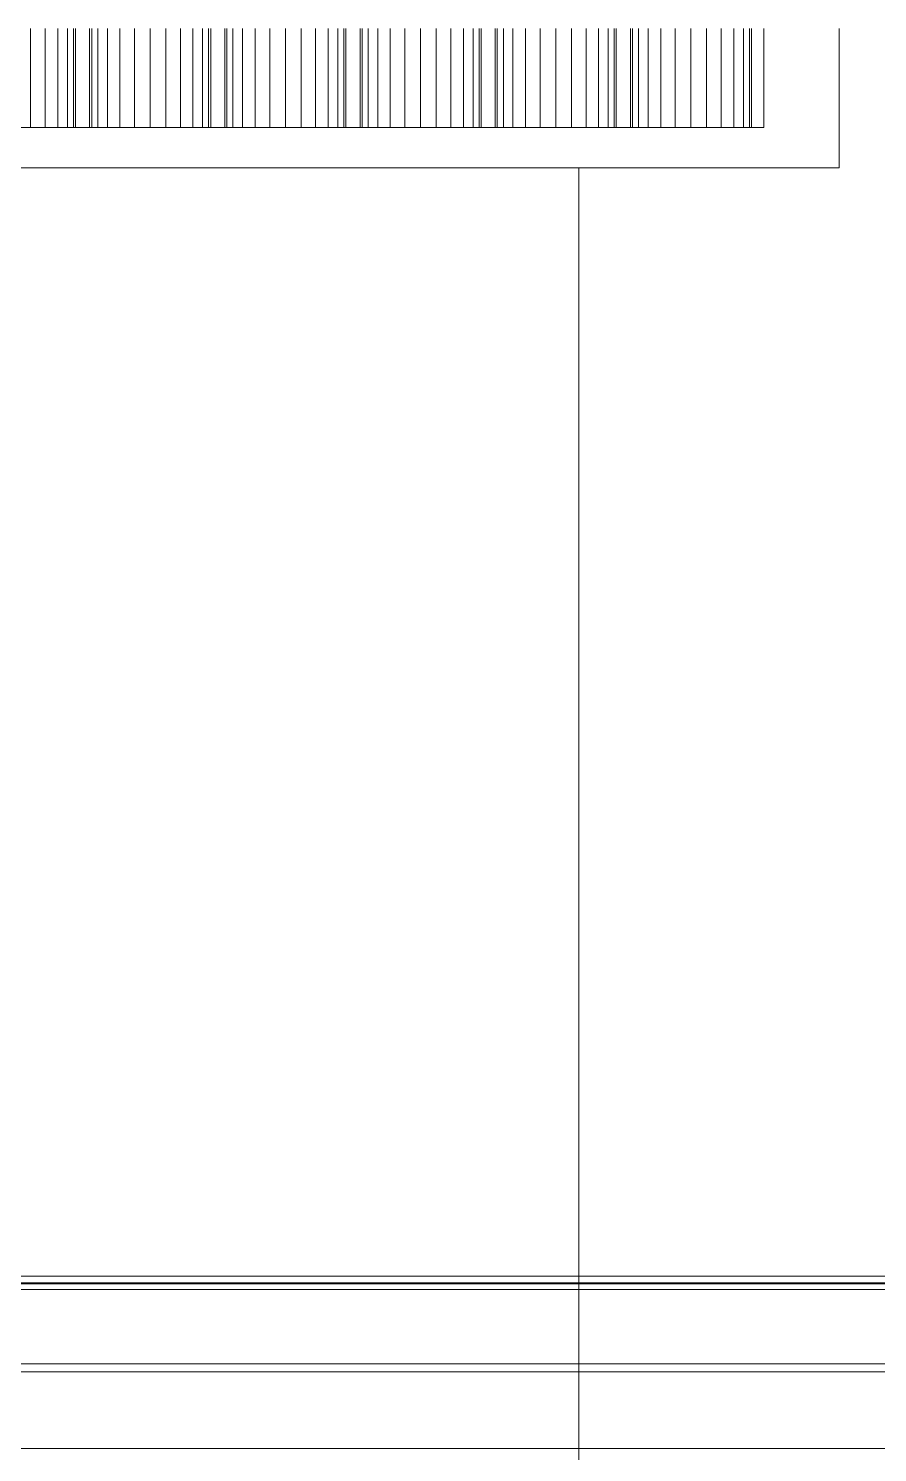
# Model space of a CAD drawing. Header units: centimetres. Extents: x -1906 to 5208, y -261 to 2955.
# Drawn here: x 2941.2 to 2978.1, y 2577 to 2639 of the extents above; entities that cross this region are included whole.
import ezdxf

# ---------------------------------------------------------------- set-up
doc = ezdxf.new("R2010")
doc.units = ezdxf.units.CM
doc.linetypes.add('Hidden', pattern=[0.714375, 0.47625, -0.238125])
for name, color, linetype, lineweight in [('A-CLNG-PATT', 7, 'Continuous', 18), ('A-DETL-HDLN', 7, 'Hidden', 18), ('G-IMPT', 7, 'Continuous', 18), ('S-BEAM', 7, 'Continuous', 18)]:
    doc.layers.add(name, color=color, linetype=linetype, lineweight=lineweight)

# ---------------------------------------------------------------- blocks, each defined once
blk = doc.blocks.new('Costanera Perfil Z - Parametrizado - h_22cm-1718476-Planta Bodega almacenamiento insumos')
at = {"layer": 'S-BEAM', "color": 254, "lineweight": 9, "true_color": 0xcccccc}
for p, q in [((-5.84, 4686.472), (-5.84, 1495.353)), ((-5.545, 4686.472), (-5.545, 1495.353)), ((-5.502, 1495.353), (-5.502, 4686.472)), ((-5.258, 4686.472), (-5.258, 1495.353)), ((-2.014, 4686.472), (-2.014, 1495.353)), ((-1.666, 4686.472), (-1.666, 1495.353)), ((1.666, 4686.472), (1.666, 1495.353))]:
    blk.add_line(p, q, dxfattribs=at)
blk = doc.blocks.new('PQ_RVR_EST-01_ZZ_ZZ_MO_T_A_rvt-2-Planta Bodega almacenamiento insumos')
at = {"layer": 'S-BEAM', "color": 254, "lineweight": 9, "true_color": 0xcccccc, "rotation": 269.9999999999998}
blk.add_blockref('Costanera Perfil Z - Parametrizado - h_22cm-1718476-Planta Bodega almacenamiento insumos', (-6547.931, 2578.823), dxfattribs=at)
blk = doc.blocks.new('PQ_RVR_ARQ-01_ZZ_ZZ_MO_T_A_rvt-2-Planta Bodega almacenamiento insumos')
at = {"layer": 'A-CLNG-PATT', "true_color": 0xd4d4d4}
h = blk.add_hatch(dxfattribs=at)
h.set_pattern_fill('FP_2', color=254, style=0, pattern_type=2)
h.set_pattern_definition([(90, (-3304.875, 82.28), (-30, 2e-15), [])])
h.paths.add_polyline_path([(-5052.578, 2390.869), (-5002.367, 2391.052), (-5002.385, 2395.947), (-4992.385, 2395.984), (-4992.366, 2391.089), (-4992.099, 2391.09), (-4992.117, 2395.985), (-4982.117, 2396.022), (-4982.098, 2391.126), (-4883.263, 2391.487), (-4883.177, 2393.887), (-4878.271, 2393.901), (-4878.262, 2391.505), (-3415.875, 2396.847), (-3415.79, 2399.311), (-3410.885, 2399.325), (-3410.875, 2396.865), (-3394.918, 2396.924), (-3394.832, 2399.389), (-3389.927, 2399.404), (-3389.918, 2396.942), (-3357.36, 2397.061), (-3357.296, 2402.027), (-3347.379, 2402.064), (-3347.36, 2397.098), (-2576.231, 2399.914), (-2577.592, 2638.972), (-2698.207, 2638.909), (-2698.207, 2636.409), (-2706.207, 2636.409), (-2706.207, 2638.909), (-2735.707, 2638.909), (-2735.707, 2632.909), (-2765.707, 2632.909), (-2765.707, 2638.909), (-2775.274, 2638.909), (-2774.578, 2637.768), (-2772.903, 2632.982), (-2772.326, 2627.864), (-2772.903, 2622.746), (-2774.847, 2617.497), (-2777.344, 2613.524), (-2780.986, 2609.882), (-2785.347, 2607.142), (-2790.541, 2605.403), (-2795.326, 2604.864), (-2800.636, 2605.508), (-2805.312, 2607.146), (-2809.837, 2610.053), (-2813.308, 2613.524), (-2816.075, 2617.959), (-2817.75, 2622.746), (-2818.326, 2627.864), (-2817.758, 2632.909), (-3110.949, 2632.909), (-3110.949, 2638.972), (-3114.28, 2638.972), (-3114.28, 2632.909), (-3274.277, 2632.909), (-3272.903, 2628.982), (-3272.326, 2623.864), (-3272.903, 2618.746), (-3274.847, 2613.497), (-3277.344, 2609.524), (-3280.986, 2605.882), (-3285.727, 2603.009), (-3290.541, 2601.403), (-3295.326, 2600.864), (-3300.636, 2601.508), (-3305.312, 2603.146), (-3309.837, 2606.053), (-3313.308, 2609.524), (-3316.075, 2613.959), (-3317.802, 2619.211), (-3318.326, 2623.864), (-3317.711, 2629.092), (-3316.375, 2632.909), (-3332.301, 2632.909), (-3332.366, 2628.827), (-3645.028, 2628.827), (-4101.802, 2402.327), (-5052.578, 2402.327), (-5052.578, 2401.843)])
h.paths.add_polyline_path([(-4115.832, 2455.927), (-4101.802, 2455.927), (-3805.08, 2603.063), (-3805.312, 2603.146), (-3809.837, 2606.053), (-3813.308, 2609.524), (-3816.075, 2613.959), (-3817.802, 2619.211), (-3818.326, 2623.864), (-3817.711, 2629.092), (-3815.805, 2634.231), (-3813.308, 2638.204), (-3812.54, 2638.972), (-4282.778, 2638.972), (-4280.815, 2637.675), (-4277.344, 2634.204), (-4274.578, 2629.768), (-4272.903, 2624.982), (-4272.326, 2619.864), (-4272.903, 2614.746), (-4274.847, 2609.497), (-4277.344, 2605.524), (-4280.986, 2601.882), (-4285.347, 2599.142), (-4290.541, 2597.403), (-4295.326, 2596.864), (-4300.636, 2597.508), (-4305.312, 2599.146), (-4309.837, 2602.053), (-4313.308, 2605.524), (-4316.075, 2609.959), (-4317.75, 2614.746), (-4318.326, 2619.864), (-4317.75, 2624.982), (-4315.805, 2630.231), (-4313.308, 2634.204), (-4309.666, 2637.846), (-4307.874, 2638.972), (-4782.778, 2638.972), (-4780.815, 2637.675), (-4777.344, 2634.204), (-4774.578, 2629.768), (-4772.903, 2624.982), (-4772.326, 2619.864), (-4772.903, 2614.746), (-4774.847, 2609.497), (-4777.344, 2605.524), (-4780.986, 2601.882), (-4785.347, 2599.142), (-4790.541, 2597.403), (-4795.326, 2596.864), (-4800.636, 2597.508), (-4805.312, 2599.146), (-4809.837, 2602.053), (-4813.308, 2605.524), (-4816.075, 2609.959), (-4817.75, 2614.746), (-4818.326, 2619.864), (-4817.75, 2624.982), (-4815.805, 2630.231), (-4813.308, 2634.204), (-4809.666, 2637.846), (-4807.874, 2638.972), (-5052.578, 2638.972), (-5052.578, 2455.927), (-4121.727, 2455.927)])
h.paths.add_polyline_path([(-3225.774, 2526.957), (-3246.214, 2526.957), (-3246.214, 2629.977), (-3230.65, 2629.977), (-3230.65, 2630.147), (-3196.381, 2630.147), (-3196.381, 2629.977), (-3193.468, 2629.977), (-3193.468, 2526.957), (-3207.713, 2526.957)])
h.paths.add_polyline_path([(-3772.87, 2619.034), (-3732.662, 2638.972), (-3778.112, 2638.972), (-3777.344, 2638.204), (-3774.578, 2633.768), (-3772.903, 2628.982), (-3772.326, 2623.864), (-3772.85, 2619.211)])
h.paths.add_polyline_path([(-2938.744, 2634.659), (-2938.744, 2638.972), (-2939.358, 2638.972), (-2939.358, 2634.659)])
h.paths.add_polyline_path([(-2950.505, 2634.659), (-2950.505, 2638.972), (-2951.119, 2638.972), (-2951.119, 2634.659)])
h.paths.add_polyline_path([(-2957, 2634.659), (-2956.386, 2634.659), (-2956.386, 2638.972), (-2957, 2638.972)])
h.paths.add_polyline_path([(-3016.245, 2634.659), (-3015.192, 2634.659), (-3015.192, 2638.972), (-3016.245, 2638.972)])
h.paths.add_polyline_path([(-2933.478, 2634.659), (-2932.863, 2634.659), (-2932.863, 2638.972), (-2933.478, 2638.972)])
h.paths.add_polyline_path([(-2833.508, 2634.659), (-2832.893, 2634.659), (-2832.893, 2638.972), (-2833.508, 2638.972)])
h.paths.add_polyline_path([(-3117.561, 2634.659), (-3117.561, 2638.972), (-3118.095, 2638.972), (-3118.095, 2634.659)])
h.paths.add_polyline_path([(-3103.839, 2634.659), (-3103.839, 2638.972), (-3106.56, 2638.972), (-3106.56, 2634.659)])
h.paths.add_polyline_path([(-2944.625, 2634.659), (-2944.625, 2638.972), (-2945.239, 2638.972), (-2945.239, 2634.659)])
h.paths.add_polyline_path([(-3259.229, 2634.659), (-3258.615, 2634.659), (-3258.615, 2638.972), (-3259.229, 2638.972)])
h.paths.add_polyline_path([(-3021.511, 2634.659), (-3021.511, 2638.972), (-3022.125, 2638.972), (-3022.125, 2634.659)])
h.paths.add_polyline_path([(-2892.314, 2634.659), (-2891.699, 2634.659), (-2891.699, 2638.972), (-2892.314, 2638.972)])
h.paths.add_polyline_path([(-2897.58, 2634.659), (-2897.58, 2638.972), (-2898.194, 2638.972), (-2898.194, 2634.659)])
h.paths.add_polyline_path([(-2915.222, 2634.659), (-2915.222, 2638.972), (-2915.836, 2638.972), (-2915.836, 2634.659)])
h.paths.add_polyline_path([(-3080.317, 2634.659), (-3080.317, 2638.972), (-3080.931, 2638.972), (-3080.931, 2634.659)])
h.paths.add_polyline_path([(-3123.361, 2634.659), (-3123.361, 2638.972), (-3123.976, 2638.972), (-3123.976, 2634.659)])
h.paths.add_polyline_path([(-3264.495, 2634.659), (-3264.495, 2638.972), (-3265.11, 2638.972), (-3265.11, 2634.659)])
h.paths.add_polyline_path([(-3004.045, 2634.659), (-3003.43, 2634.659), (-3003.43, 2638.972), (-3004.045, 2638.972)])
h.paths.add_polyline_path([(-2921.102, 2634.659), (-2921.102, 2638.972), (-2921.717, 2638.972), (-2921.717, 2634.659)])
h.paths.add_polyline_path([(-2962.266, 2634.659), (-2962.266, 2638.972), (-2962.881, 2638.972), (-2962.881, 2634.659)])
h.paths.add_polyline_path([(-2927.597, 2634.659), (-2926.983, 2634.659), (-2926.983, 2638.972), (-2927.597, 2638.972)])
h.paths.add_polyline_path([(-3247.468, 2634.659), (-3246.854, 2634.659), (-3246.854, 2638.972), (-3247.468, 2638.972)])
h.paths.add_polyline_path([(-3009.311, 2634.659), (-3009.311, 2638.972), (-3009.925, 2638.972), (-3009.925, 2634.659)])
h.paths.add_polyline_path([(-3075.051, 2634.659), (-3074.436, 2634.659), (-3074.436, 2638.972), (-3075.051, 2638.972)])
h.paths.add_polyline_path([(-3252.734, 2634.659), (-3252.734, 2638.972), (-3253.348, 2638.972), (-3253.348, 2634.659)])
h.paths.add_polyline_path([(-2998.164, 2634.659), (-2997.55, 2634.659), (-2997.55, 2638.972), (-2998.164, 2638.972)])
h.paths.add_polyline_path([(-3068.556, 2634.659), (-3068.556, 2638.972), (-3069.17, 2638.972), (-3069.17, 2634.659)])
h.paths.add_polyline_path([(-3241.587, 2634.659), (-3240.973, 2634.659), (-3240.973, 2638.972), (-3241.587, 2638.972)])
h.paths.add_polyline_path([(-3098.573, 2634.659), (-3097.959, 2634.659), (-3097.959, 2638.972), (-3098.573, 2638.972)])
h.paths.add_polyline_path([(-2838.774, 2634.659), (-2838.774, 2638.972), (-2839.388, 2638.972), (-2839.388, 2634.659)])
h.paths.add_polyline_path([(-3086.198, 2634.659), (-3086.198, 2638.972), (-3086.812, 2638.972), (-3086.812, 2634.659)])
h.paths.add_polyline_path([(-3129.242, 2634.659), (-3129.242, 2638.972), (-3129.856, 2638.972), (-3129.856, 2634.659)])
h.paths.add_polyline_path([(-3235.707, 2634.659), (-3235.092, 2634.659), (-3235.092, 2638.972), (-3235.707, 2638.972)])
h.paths.add_polyline_path([(-3063.29, 2634.659), (-3062.675, 2634.659), (-3062.675, 2638.972), (-3063.29, 2638.972)])
h.paths.add_polyline_path([(-2992.284, 2634.659), (-2991.669, 2634.659), (-2991.669, 2638.972), (-2992.284, 2638.972)])
h.paths.add_polyline_path([(-2986.403, 2634.659), (-2985.789, 2634.659), (-2985.789, 2638.972), (-2986.403, 2638.972)])
h.paths.add_polyline_path([(-2845.269, 2634.659), (-2844.654, 2634.659), (-2844.654, 2638.972), (-2845.269, 2638.972)])
h.paths.add_polyline_path([(-2974.642, 2634.659), (-2974.027, 2634.659), (-2974.027, 2638.972), (-2974.642, 2638.972)])
h.paths.add_polyline_path([(-2850.535, 2634.659), (-2850.535, 2638.972), (-2851.149, 2638.972), (-2851.149, 2634.659)])
h.paths.add_polyline_path([(-3135.737, 2634.659), (-3135.122, 2634.659), (-3135.122, 2638.972), (-3135.737, 2638.972)])
h.paths.add_polyline_path([(-3141.003, 2634.659), (-3141.003, 2638.972), (-3141.617, 2638.972), (-3141.617, 2634.659)])
h.paths.add_polyline_path([(-2827.627, 2634.659), (-2827.013, 2634.659), (-2827.013, 2638.972), (-2827.627, 2638.972)])
h.paths.add_polyline_path([(-2821.747, 2634.659), (-2821.132, 2634.659), (-2821.132, 2638.972), (-2821.747, 2638.972), (-2821.747, 2638.081)])
h.paths.add_polyline_path([(-3270.99, 2634.659), (-3270.376, 2634.659), (-3270.376, 2638.972), (-3270.99, 2638.972), (-3270.99, 2635.669)])
h.paths.add_polyline_path([(-3147.498, 2634.659), (-3146.883, 2634.659), (-3146.883, 2638.972), (-3147.498, 2638.972)])
h.paths.add_polyline_path([(-3152.764, 2634.659), (-3152.764, 2638.972), (-3153.378, 2638.972), (-3153.378, 2634.659)])
h.paths.add_polyline_path([(-3057.409, 2634.659), (-3056.795, 2634.659), (-3056.795, 2638.972), (-3057.409, 2638.972)])
h.paths.add_polyline_path([(-3158.645, 2634.659), (-3158.645, 2638.972), (-3159.259, 2638.972), (-3159.259, 2634.659)])
h.paths.add_polyline_path([(-3229.826, 2634.659), (-3229.212, 2634.659), (-3229.212, 2638.972), (-3229.826, 2638.972)])
h.paths.add_polyline_path([(-3223.946, 2634.659), (-3223.331, 2634.659), (-3223.331, 2638.972), (-3223.946, 2638.972)])
h.paths.add_polyline_path([(-3164.525, 2634.659), (-3164.525, 2638.972), (-3165.14, 2638.972), (-3165.14, 2634.659)])
h.paths.add_polyline_path([(-2980.522, 2634.659), (-2979.908, 2634.659), (-2979.908, 2638.972), (-2980.522, 2638.972)])
h.paths.add_polyline_path([(-2856.416, 2634.659), (-2856.416, 2638.972), (-2857.03, 2638.972), (-2857.03, 2634.659)])
h.paths.add_polyline_path([(-3050.914, 2634.659), (-3050.914, 2638.972), (-3051.528, 2638.972), (-3051.528, 2634.659)])
h.paths.add_polyline_path([(-3045.648, 2634.659), (-3045.033, 2634.659), (-3045.033, 2638.972), (-3045.648, 2638.972)])
h.paths.add_polyline_path([(-3170.406, 2634.659), (-3170.406, 2638.972), (-3171.02, 2638.972), (-3171.02, 2634.659)])
h.paths.add_polyline_path([(-2862.296, 2634.659), (-2862.296, 2638.972), (-2862.911, 2638.972), (-2862.911, 2634.659)])
h.paths.add_polyline_path([(-2868.177, 2634.659), (-2868.177, 2638.972), (-2868.791, 2638.972), (-2868.791, 2634.659)])
h.paths.add_polyline_path([(-2904.075, 2634.659), (-2903.46, 2634.659), (-2903.46, 2638.972), (-2904.075, 2638.972)])
h.paths.add_polyline_path([(-3329.621, 2634.659), (-3329.621, 2638.972), (-3330.235, 2638.972), (-3330.235, 2634.659)])
h.paths.add_polyline_path([(-3039.153, 2634.659), (-3039.153, 2638.972), (-3039.767, 2638.972), (-3039.767, 2634.659)])
h.paths.add_polyline_path([(-3324.354, 2634.659), (-3323.74, 2634.659), (-3323.74, 2638.972), (-3324.354, 2638.972)])
h.paths.add_polyline_path([(-3217.451, 2634.659), (-3217.451, 2638.972), (-3218.065, 2638.972), (-3218.065, 2634.659)])
h.paths.add_polyline_path([(-3092.078, 2634.659), (-3092.078, 2638.972), (-3092.693, 2638.972), (-3092.693, 2634.659)])
h.paths.add_polyline_path([(-3176.901, 2634.659), (-3176.286, 2634.659), (-3176.286, 2638.972), (-3176.901, 2638.972)])
h.paths.add_polyline_path([(-3182.167, 2634.659), (-3182.167, 2638.972), (-3182.781, 2638.972), (-3182.781, 2634.659)])
h.paths.add_polyline_path([(-2874.672, 2634.659), (-2874.057, 2634.659), (-2874.057, 2638.972), (-2874.672, 2638.972)])
h.paths.add_polyline_path([(-3193.928, 2634.659), (-3193.928, 2638.972), (-3194.543, 2638.972), (-3194.543, 2634.659)])
h.paths.add_polyline_path([(-3033.887, 2634.659), (-3033.272, 2634.659), (-3033.272, 2638.972), (-3033.887, 2638.972)])
h.paths.add_polyline_path([(-2968.147, 2634.659), (-2968.147, 2638.972), (-2968.761, 2638.972), (-2968.761, 2634.659)])
h.paths.add_polyline_path([(-2879.938, 2634.659), (-2879.938, 2638.972), (-2880.552, 2638.972), (-2880.552, 2634.659)])
h.paths.add_polyline_path([(-3028.006, 2634.659), (-3027.392, 2634.659), (-3027.392, 2638.972), (-3028.006, 2638.972)])
h.paths.add_polyline_path([(-2885.819, 2634.659), (-2885.819, 2638.972), (-2886.433, 2638.972), (-2886.433, 2634.659)])
h.paths.add_polyline_path([(-3318.474, 2634.659), (-3317.421, 2634.659), (-3317.421, 2638.972), (-3318.474, 2638.972), (-3318.474, 2635.641)])
h.paths.add_polyline_path([(-3188.048, 2634.659), (-3188.048, 2638.972), (-3188.662, 2638.972), (-3188.662, 2634.659)])
h.paths.add_polyline_path([(-3206.304, 2634.659), (-3205.689, 2634.659), (-3205.689, 2638.972), (-3206.304, 2638.972)])
h.paths.add_polyline_path([(-3200.423, 2634.659), (-3199.809, 2634.659), (-3199.809, 2638.972), (-3200.423, 2638.972)])
h.paths.add_polyline_path([(-3276.256, 2636.473), (-3276.256, 2638.972), (-3276.871, 2638.972), (-3276.871, 2637.451), (-3276.539, 2636.923)])
h.paths.add_polyline_path([(-2815.866, 2638.134), (-2815.339, 2638.972), (-2815.866, 2638.972), (-2815.866, 2638.544)])
blk = doc.blocks.new('EQ-04-002 - EQ-04-002_dwg_Agrupar_528-V165-Planta Bodega almacenamiento insumos')
at = {"layer": 'A-DETL-HDLN', "lineweight": 9}
for p, q in [((295.617, 6.063), (295.617, 1.75)), ((298.897, 0), (298.897, 6.063)), ((264.363, 1.75), (267.611, 1.75)), ((270.244, 1.75), (273.491, 1.75)), ((276.124, 1.75), (279.372, 1.75)), ((282.005, 1.75), (285.253, 1.75)), ((287.886, 1.75), (291.133, 1.75)), ((293.766, 1.75), (295.617, 1.75)), ((298.897, 0), (0, 0))]:
    blk.add_line(p, q, dxfattribs=at)
at = {"layer": 'G-IMPT', "color": 251, "lineweight": 9, "true_color": 0x666666}
for p, q in [((295.617, 6.063), (295.617, 1.75)), ((295.617, 1.75), (295.617, 6.063)), ((298.897, 0), (298.897, 6.063)), ((298.897, 6.063), (298.897, 0)), ((298.897, 6.063), (298.897, 0)), ((264.363, 1.75), (267.611, 1.75)), ((264.363, 1.75), (267.611, 1.75)), ((264.363, 1.75), (267.611, 1.75)), ((270.244, 1.75), (273.491, 1.75)), ((270.244, 1.75), (273.491, 1.75)), ((270.244, 1.75), (273.491, 1.75)), ((276.124, 1.75), (279.372, 1.75)), ((276.124, 1.75), (279.372, 1.75)), ((276.124, 1.75), (279.372, 1.75)), ((282.005, 1.75), (285.253, 1.75)), ((282.005, 1.75), (285.253, 1.75)), ((282.005, 1.75), (285.253, 1.75)), ((287.886, 1.75), (291.133, 1.75)), ((287.886, 1.75), (291.133, 1.75)), ((287.886, 1.75), (291.133, 1.75)), ((293.766, 1.75), (295.617, 1.75)), ((293.766, 1.75), (295.617, 1.75)), ((298.897, 0), (138.901, 0)), ((298.897, 0), (144.198, 0)), ((298.897, 0), (144.198, 0))]:
    blk.add_line(p, q, dxfattribs=at)
at = {"layer": 'G-IMPT', "color": 251, "lineweight": 9, "true_color": 0x666666, "flags": 128}
blk.add_lwpolyline([(293.766, 1.75), (295.617, 1.75), (295.617, 6.063)], dxfattribs=at)
blk = doc.blocks.new('EQ-04-002 - EQ-04-002_dwg_Agrupar_1737-V203-Planta Bodega almacenamiento insumos')
at = {"layer": 'A-DETL-HDLN', "lineweight": 9}
for p, q in [((283.936, 6.063), (283.936, 1.75)), ((284.026, 6.063), (284.026, 1.75)), ((284.289, 6.063), (284.289, 1.75)), ((284.707, 6.063), (284.707, 1.75)), ((285.252, 6.063), (285.252, 1.75)), ((285.888, 6.063), (285.888, 1.75)), ((286.569, 6.063), (286.569, 1.75)), ((287.251, 1.75), (287.251, 6.063)), ((287.886, 6.063), (287.886, 1.75)), ((288.431, 1.75), (288.431, 6.063)), ((288.849, 1.75), (288.849, 6.063)), ((289.112, 6.063), (289.112, 1.75)), ((289.202, 1.75), (289.202, 6.063)), ((285.888, 1.75), (285.252, 1.75)), ((286.569, 1.75), (285.888, 1.75)), ((287.251, 1.75), (286.569, 1.75)), ((287.251, 1.75), (287.886, 1.75))]:
    blk.add_line(p, q, dxfattribs=at)
at = {"layer": 'G-IMPT', "color": 251, "lineweight": 9, "true_color": 0x666666}
for p, q in [((283.936, 6.063), (283.936, 1.75)), ((283.936, 1.75), (283.936, 6.063)), ((283.936, 6.063), (283.936, 1.75)), ((284.026, 6.063), (284.026, 1.75)), ((284.026, 1.75), (284.026, 6.063)), ((284.026, 6.063), (284.026, 1.75)), ((284.289, 6.063), (284.289, 1.75)), ((284.289, 1.75), (284.289, 6.063)), ((284.289, 6.063), (284.289, 1.75)), ((284.707, 6.063), (284.707, 1.75)), ((284.707, 1.75), (284.707, 6.063)), ((284.707, 6.063), (284.707, 1.75)), ((285.252, 1.75), (285.252, 6.063)), ((285.252, 6.063), (285.252, 1.75)), ((285.252, 6.063), (285.252, 1.75)), ((285.888, 6.063), (285.888, 1.75)), ((285.888, 1.75), (285.888, 6.063)), ((285.888, 6.063), (285.888, 1.75)), ((286.569, 6.063), (286.569, 1.75)), ((286.569, 1.75), (286.569, 6.063)), ((286.569, 6.063), (286.569, 1.75)), ((287.251, 1.75), (287.251, 6.063)), ((287.251, 1.75), (287.251, 6.063)), ((287.251, 6.063), (287.251, 1.75)), ((287.886, 6.063), (287.886, 1.75)), ((287.886, 1.75), (287.886, 6.063)), ((287.886, 6.063), (287.886, 1.75)), ((288.431, 1.75), (288.431, 6.063)), ((288.431, 1.75), (288.431, 6.063)), ((288.431, 6.063), (288.431, 1.75)), ((288.849, 1.75), (288.849, 6.063)), ((288.849, 1.75), (288.849, 6.063)), ((288.849, 6.063), (288.849, 1.75)), ((289.112, 6.063), (289.112, 1.75)), ((289.112, 1.75), (289.112, 6.063)), ((289.112, 6.063), (289.112, 1.75)), ((289.202, 1.75), (289.202, 6.063)), ((289.202, 1.75), (289.202, 6.063)), ((289.202, 6.063), (289.202, 1.75)), ((285.888, 1.75), (285.252, 1.75)), ((286.569, 1.75), (285.888, 1.75)), ((287.251, 1.75), (286.569, 1.75)), ((287.251, 1.75), (287.886, 1.75))]:
    blk.add_line(p, q, dxfattribs=at)
blk = doc.blocks.new('EQ-04-002 - EQ-04-002_dwg_Agrupar_1737-V209-Planta Bodega almacenamiento insumos')
at = {"layer": 'A-DETL-HDLN', "lineweight": 9}
for p, q in [((266.294, 6.063), (266.294, 1.75)), ((266.384, 6.063), (266.384, 1.75)), ((266.647, 6.063), (266.647, 1.75)), ((267.065, 6.063), (267.065, 1.75)), ((267.611, 6.063), (267.611, 1.75)), ((268.246, 6.063), (268.246, 1.75)), ((268.927, 6.063), (268.927, 1.75)), ((269.609, 1.75), (269.609, 6.063)), ((270.244, 6.063), (270.244, 1.75)), ((270.789, 1.75), (270.789, 6.063)), ((271.208, 1.75), (271.208, 6.063)), ((271.471, 6.063), (271.471, 1.75)), ((271.56, 1.75), (271.56, 6.063)), ((268.246, 1.75), (267.611, 1.75)), ((268.927, 1.75), (268.246, 1.75)), ((269.609, 1.75), (268.927, 1.75)), ((269.609, 1.75), (270.244, 1.75))]:
    blk.add_line(p, q, dxfattribs=at)
at = {"layer": 'G-IMPT', "color": 251, "lineweight": 9, "true_color": 0x666666}
for p, q in [((266.294, 6.063), (266.294, 1.75)), ((266.294, 1.75), (266.294, 6.063)), ((266.294, 6.063), (266.294, 1.75)), ((266.384, 6.063), (266.384, 1.75)), ((266.384, 1.75), (266.384, 6.063)), ((266.384, 6.063), (266.384, 1.75)), ((266.647, 6.063), (266.647, 1.75)), ((266.647, 1.75), (266.647, 6.063)), ((266.647, 6.063), (266.647, 1.75)), ((267.065, 6.063), (267.065, 1.75)), ((267.065, 1.75), (267.065, 6.063)), ((267.065, 6.063), (267.065, 1.75)), ((267.611, 6.063), (267.611, 1.75)), ((267.611, 1.75), (267.611, 6.063)), ((267.611, 6.063), (267.611, 1.75)), ((268.246, 6.063), (268.246, 1.75)), ((268.246, 1.75), (268.246, 6.063)), ((268.246, 6.063), (268.246, 1.75)), ((268.927, 6.063), (268.927, 1.75)), ((268.927, 1.75), (268.927, 6.063)), ((268.927, 6.063), (268.927, 1.75)), ((269.609, 1.75), (269.609, 6.063)), ((269.609, 1.75), (269.609, 6.063)), ((269.609, 6.063), (269.609, 1.75)), ((270.244, 6.063), (270.244, 1.75)), ((270.244, 1.75), (270.244, 6.063)), ((270.244, 6.063), (270.244, 1.75)), ((270.789, 1.75), (270.789, 6.063)), ((270.789, 1.75), (270.789, 6.063)), ((270.789, 6.063), (270.789, 1.75)), ((271.208, 1.75), (271.208, 6.063)), ((271.208, 1.75), (271.208, 6.063)), ((271.208, 6.063), (271.208, 1.75)), ((271.471, 6.063), (271.471, 1.75)), ((271.471, 1.75), (271.471, 6.063)), ((271.471, 6.063), (271.471, 1.75)), ((271.56, 1.75), (271.56, 6.063)), ((271.56, 1.75), (271.56, 6.063)), ((271.56, 6.063), (271.56, 1.75)), ((268.246, 1.75), (267.611, 1.75)), ((268.927, 1.75), (268.246, 1.75)), ((269.609, 1.75), (268.927, 1.75)), ((269.609, 1.75), (270.244, 1.75))]:
    blk.add_line(p, q, dxfattribs=at)
blk = doc.blocks.new('EQ-04-002 - EQ-04-002_dwg_Agrupar_1737-V210-Planta Bodega almacenamiento insumos')
at = {"layer": 'A-DETL-HDLN', "lineweight": 9}
for p, q in [((278.055, 6.063), (278.055, 1.75)), ((278.145, 6.063), (278.145, 1.75)), ((278.408, 6.063), (278.408, 1.75)), ((278.827, 6.063), (278.827, 1.75)), ((279.372, 6.063), (279.372, 1.75)), ((280.007, 6.063), (280.007, 1.75)), ((280.688, 6.063), (280.688, 1.75)), ((281.37, 1.75), (281.37, 6.063)), ((282.005, 6.063), (282.005, 1.75)), ((282.55, 1.75), (282.55, 6.063)), ((282.969, 1.75), (282.969, 6.063)), ((283.232, 6.063), (283.232, 1.75)), ((283.322, 1.75), (283.322, 6.063)), ((280.007, 1.75), (279.372, 1.75)), ((280.688, 1.75), (280.007, 1.75)), ((281.37, 1.75), (280.688, 1.75)), ((281.37, 1.75), (282.005, 1.75))]:
    blk.add_line(p, q, dxfattribs=at)
at = {"layer": 'G-IMPT', "color": 251, "lineweight": 9, "true_color": 0x666666}
for p, q in [((278.055, 6.063), (278.055, 1.75)), ((278.055, 1.75), (278.055, 6.063)), ((278.055, 6.063), (278.055, 1.75)), ((278.145, 6.063), (278.145, 1.75)), ((278.145, 1.75), (278.145, 6.063)), ((278.145, 6.063), (278.145, 1.75)), ((278.408, 6.063), (278.408, 1.75)), ((278.408, 1.75), (278.408, 6.063)), ((278.408, 6.063), (278.408, 1.75)), ((278.827, 6.063), (278.827, 1.75)), ((278.827, 1.75), (278.827, 6.063)), ((278.827, 6.063), (278.827, 1.75)), ((279.372, 6.063), (279.372, 1.75)), ((279.372, 1.75), (279.372, 6.063)), ((279.372, 6.063), (279.372, 1.75)), ((280.007, 6.063), (280.007, 1.75)), ((280.007, 1.75), (280.007, 6.063)), ((280.007, 6.063), (280.007, 1.75)), ((280.688, 6.063), (280.688, 1.75)), ((280.688, 1.75), (280.688, 6.063)), ((280.688, 6.063), (280.688, 1.75)), ((281.37, 1.75), (281.37, 6.063)), ((281.37, 1.75), (281.37, 6.063)), ((281.37, 6.063), (281.37, 1.75)), ((282.005, 6.063), (282.005, 1.75)), ((282.005, 1.75), (282.005, 6.063)), ((282.005, 6.063), (282.005, 1.75)), ((282.55, 1.75), (282.55, 6.063)), ((282.55, 1.75), (282.55, 6.063)), ((282.55, 6.063), (282.55, 1.75)), ((282.969, 1.75), (282.969, 6.063)), ((282.969, 1.75), (282.969, 6.063)), ((282.969, 6.063), (282.969, 1.75)), ((283.232, 6.063), (283.232, 1.75)), ((283.232, 1.75), (283.232, 6.063)), ((283.232, 6.063), (283.232, 1.75)), ((283.322, 1.75), (283.322, 6.063)), ((283.322, 1.75), (283.322, 6.063)), ((283.322, 6.063), (283.322, 1.75)), ((280.007, 1.75), (279.372, 1.75)), ((280.688, 1.75), (280.007, 1.75)), ((281.37, 1.75), (280.688, 1.75)), ((281.37, 1.75), (282.005, 1.75))]:
    blk.add_line(p, q, dxfattribs=at)
blk = doc.blocks.new('EQ-04-002 - EQ-04-002_dwg_Agrupar_1737-V211-Planta Bodega almacenamiento insumos')
at = {"layer": 'A-DETL-HDLN', "lineweight": 9}
for p, q in [((260.414, 6.063), (260.414, 1.75)), ((260.503, 6.063), (260.503, 1.75)), ((260.766, 6.063), (260.766, 1.75)), ((261.185, 6.063), (261.185, 1.75)), ((261.73, 6.063), (261.73, 1.75)), ((262.365, 6.063), (262.365, 1.75)), ((263.047, 6.063), (263.047, 1.75)), ((263.728, 1.75), (263.728, 6.063)), ((264.363, 6.063), (264.363, 1.75)), ((264.909, 1.75), (264.909, 6.063)), ((265.327, 1.75), (265.327, 6.063)), ((265.59, 6.063), (265.59, 1.75)), ((265.68, 1.75), (265.68, 6.063)), ((262.365, 1.75), (261.73, 1.75)), ((263.047, 1.75), (262.365, 1.75)), ((263.728, 1.75), (263.047, 1.75)), ((263.728, 1.75), (264.363, 1.75))]:
    blk.add_line(p, q, dxfattribs=at)
at = {"layer": 'G-IMPT', "color": 251, "lineweight": 9, "true_color": 0x666666}
for p, q in [((260.414, 6.063), (260.414, 1.75)), ((260.414, 1.75), (260.414, 6.063)), ((260.414, 6.063), (260.414, 1.75)), ((260.503, 6.063), (260.503, 1.75)), ((260.503, 1.75), (260.503, 6.063)), ((260.503, 6.063), (260.503, 1.75)), ((260.766, 6.063), (260.766, 1.75)), ((260.766, 1.75), (260.766, 6.063)), ((260.766, 6.063), (260.766, 1.75)), ((261.185, 6.063), (261.185, 1.75)), ((261.185, 1.75), (261.185, 6.063)), ((261.185, 6.063), (261.185, 1.75)), ((261.73, 6.063), (261.73, 1.75)), ((261.73, 1.75), (261.73, 6.063)), ((261.73, 6.063), (261.73, 1.75)), ((262.365, 6.063), (262.365, 1.75)), ((262.365, 1.75), (262.365, 6.063)), ((262.365, 6.063), (262.365, 1.75)), ((263.047, 6.063), (263.047, 1.75)), ((263.047, 1.75), (263.047, 6.063)), ((263.047, 6.063), (263.047, 1.75)), ((263.728, 1.75), (263.728, 6.063)), ((263.728, 1.75), (263.728, 6.063)), ((263.728, 6.063), (263.728, 1.75)), ((264.363, 6.063), (264.363, 1.75)), ((264.363, 1.75), (264.363, 6.063)), ((264.363, 6.063), (264.363, 1.75)), ((264.909, 1.75), (264.909, 6.063)), ((264.909, 1.75), (264.909, 6.063)), ((264.909, 6.063), (264.909, 1.75)), ((265.327, 1.75), (265.327, 6.063)), ((265.327, 1.75), (265.327, 6.063)), ((265.327, 6.063), (265.327, 1.75)), ((265.59, 6.063), (265.59, 1.75)), ((265.59, 1.75), (265.59, 6.063)), ((265.59, 6.063), (265.59, 1.75)), ((265.68, 1.75), (265.68, 6.063)), ((265.68, 1.75), (265.68, 6.063)), ((265.68, 6.063), (265.68, 1.75)), ((262.365, 1.75), (261.73, 1.75)), ((263.047, 1.75), (262.365, 1.75)), ((263.728, 1.75), (263.047, 1.75)), ((263.728, 1.75), (264.363, 1.75))]:
    blk.add_line(p, q, dxfattribs=at)
blk = doc.blocks.new('EQ-04-002 - EQ-04-002_dwg_Agrupar_1737-V216-Planta Bodega almacenamiento insumos')
at = {"layer": 'A-DETL-HDLN', "lineweight": 9}
for p, q in [((272.175, 6.063), (272.175, 1.75)), ((272.264, 6.063), (272.264, 1.75)), ((272.528, 6.063), (272.528, 1.75)), ((272.946, 6.063), (272.946, 1.75)), ((273.491, 6.063), (273.491, 1.75)), ((274.126, 6.063), (274.126, 1.75)), ((274.808, 6.063), (274.808, 1.75)), ((275.489, 1.75), (275.489, 6.063)), ((276.124, 6.063), (276.124, 1.75)), ((276.67, 1.75), (276.67, 6.063)), ((277.088, 1.75), (277.088, 6.063)), ((277.351, 6.063), (277.351, 1.75)), ((277.441, 1.75), (277.441, 6.063)), ((274.126, 1.75), (273.491, 1.75)), ((274.808, 1.75), (274.126, 1.75)), ((275.489, 1.75), (274.808, 1.75)), ((275.489, 1.75), (276.124, 1.75))]:
    blk.add_line(p, q, dxfattribs=at)
at = {"layer": 'G-IMPT', "color": 251, "lineweight": 9, "true_color": 0x666666}
for p, q in [((272.175, 6.063), (272.175, 1.75)), ((272.175, 1.75), (272.175, 6.063)), ((272.175, 6.063), (272.175, 1.75)), ((272.264, 6.063), (272.264, 1.75)), ((272.264, 1.75), (272.264, 6.063)), ((272.264, 6.063), (272.264, 1.75)), ((272.528, 6.063), (272.528, 1.75)), ((272.528, 1.75), (272.528, 6.063)), ((272.528, 6.063), (272.528, 1.75)), ((272.946, 6.063), (272.946, 1.75)), ((272.946, 1.75), (272.946, 6.063)), ((272.946, 6.063), (272.946, 1.75)), ((273.491, 6.063), (273.491, 1.75)), ((273.491, 1.75), (273.491, 6.063)), ((273.491, 6.063), (273.491, 1.75)), ((274.126, 6.063), (274.126, 1.75)), ((274.126, 1.75), (274.126, 6.063)), ((274.126, 6.063), (274.126, 1.75)), ((274.808, 6.063), (274.808, 1.75)), ((274.808, 1.75), (274.808, 6.063)), ((274.808, 6.063), (274.808, 1.75)), ((275.489, 1.75), (275.489, 6.063)), ((275.489, 1.75), (275.489, 6.063)), ((275.489, 6.063), (275.489, 1.75)), ((276.124, 6.063), (276.124, 1.75)), ((276.124, 1.75), (276.124, 6.063)), ((276.124, 6.063), (276.124, 1.75)), ((276.67, 1.75), (276.67, 6.063)), ((276.67, 1.75), (276.67, 6.063)), ((276.67, 6.063), (276.67, 1.75)), ((277.088, 1.75), (277.088, 6.063)), ((277.088, 1.75), (277.088, 6.063)), ((277.088, 6.063), (277.088, 1.75)), ((277.351, 6.063), (277.351, 1.75)), ((277.351, 1.75), (277.351, 6.063)), ((277.351, 6.063), (277.351, 1.75)), ((277.441, 1.75), (277.441, 6.063)), ((277.441, 1.75), (277.441, 6.063)), ((277.441, 6.063), (277.441, 1.75)), ((274.126, 1.75), (273.491, 1.75)), ((274.808, 1.75), (274.126, 1.75)), ((275.489, 1.75), (274.808, 1.75)), ((275.489, 1.75), (276.124, 1.75))]:
    blk.add_line(p, q, dxfattribs=at)
blk = doc.blocks.new('EQ-04-002 - EQ-04-002_dwg_Agrupar_1737-V172-Planta Bodega almacenamiento insumos')
at = {"layer": 'A-DETL-HDLN', "lineweight": 9}
for p, q in [((289.817, 6.063), (289.817, 1.75)), ((289.906, 6.063), (289.906, 1.75)), ((290.169, 6.063), (290.169, 1.75)), ((290.588, 6.063), (290.588, 1.75)), ((291.133, 6.063), (291.133, 1.75)), ((291.768, 6.063), (291.768, 1.75)), ((292.45, 6.063), (292.45, 1.75)), ((293.131, 1.75), (293.131, 6.063)), ((293.766, 6.063), (293.766, 1.75)), ((294.312, 1.75), (294.312, 6.063)), ((294.73, 1.75), (294.73, 6.063)), ((294.993, 6.063), (294.993, 1.75)), ((295.083, 1.75), (295.083, 6.063)), ((291.768, 1.75), (291.133, 1.75)), ((292.45, 1.75), (291.768, 1.75)), ((293.131, 1.75), (292.45, 1.75)), ((293.131, 1.75), (293.766, 1.75))]:
    blk.add_line(p, q, dxfattribs=at)
at = {"layer": 'G-IMPT', "color": 251, "lineweight": 9, "true_color": 0x666666}
for p, q in [((289.817, 6.063), (289.817, 1.75)), ((289.817, 1.75), (289.817, 6.063)), ((289.817, 6.063), (289.817, 1.75)), ((289.906, 6.063), (289.906, 1.75)), ((289.906, 1.75), (289.906, 6.063)), ((289.906, 6.063), (289.906, 1.75)), ((290.169, 6.063), (290.169, 1.75)), ((290.169, 1.75), (290.169, 6.063)), ((290.169, 6.063), (290.169, 1.75)), ((290.588, 6.063), (290.588, 1.75)), ((290.588, 1.75), (290.588, 6.063)), ((290.588, 6.063), (290.588, 1.75)), ((291.133, 6.063), (291.133, 1.75)), ((291.133, 1.75), (291.133, 6.063)), ((291.133, 6.063), (291.133, 1.75)), ((291.768, 6.063), (291.768, 1.75)), ((291.768, 1.75), (291.768, 6.063)), ((291.768, 6.063), (291.768, 1.75)), ((292.45, 6.063), (292.45, 1.75)), ((292.45, 1.75), (292.45, 6.063)), ((292.45, 6.063), (292.45, 1.75)), ((293.131, 1.75), (293.131, 6.063)), ((293.131, 1.75), (293.131, 6.063)), ((293.131, 6.063), (293.131, 1.75)), ((293.766, 6.063), (293.766, 1.75)), ((293.766, 1.75), (293.766, 6.063)), ((293.766, 6.063), (293.766, 1.75)), ((294.312, 1.75), (294.312, 6.063)), ((294.312, 1.75), (294.312, 6.063)), ((294.312, 6.063), (294.312, 1.75)), ((294.73, 1.75), (294.73, 6.063)), ((294.73, 1.75), (294.73, 6.063)), ((294.73, 6.063), (294.73, 1.75)), ((294.993, 6.063), (294.993, 1.75)), ((294.993, 1.75), (294.993, 6.063)), ((294.993, 6.063), (294.993, 1.75)), ((295.083, 1.75), (295.083, 6.063)), ((295.083, 1.75), (295.083, 6.063)), ((295.083, 6.063), (295.083, 1.75)), ((291.768, 1.75), (291.133, 1.75)), ((292.45, 1.75), (291.768, 1.75)), ((293.131, 1.75), (292.45, 1.75)), ((293.131, 1.75), (293.766, 1.75))]:
    blk.add_line(p, q, dxfattribs=at)
blk = doc.blocks.new('EQ-04-002 - EQ-04-002_dwg_Agrupar_1736-V173-Planta Bodega almacenamiento insumos')
for name in ['EQ-04-002 - EQ-04-002_dwg_Agrupar_528-V165-Planta Bodega almacenamiento insumos', 'EQ-04-002 - EQ-04-002_dwg_Agrupar_1737-V211-Planta Bodega almacenamiento insumos', 'EQ-04-002 - EQ-04-002_dwg_Agrupar_1737-V209-Planta Bodega almacenamiento insumos', 'EQ-04-002 - EQ-04-002_dwg_Agrupar_1737-V216-Planta Bodega almacenamiento insumos', 'EQ-04-002 - EQ-04-002_dwg_Agrupar_1737-V210-Planta Bodega almacenamiento insumos', 'EQ-04-002 - EQ-04-002_dwg_Agrupar_1737-V203-Planta Bodega almacenamiento insumos', 'EQ-04-002 - EQ-04-002_dwg_Agrupar_1737-V172-Planta Bodega almacenamiento insumos']:
    blk.add_blockref(name, (0, 0))
blk = doc.blocks.new('EQ-04-002 - EQ-04-002_dwg-V174-Planta Bodega almacenamiento insumos')
blk.add_blockref('EQ-04-002 - EQ-04-002_dwg_Agrupar_1736-V173-Planta Bodega almacenamiento insumos', (0, 0))
blk = doc.blocks.new('EQ-04-002 - EQ-04-002-V175-Planta Bodega almacenamiento insumos')
blk.add_blockref('EQ-04-002 - EQ-04-002_dwg-V174-Planta Bodega almacenamiento insumos', (0, 0))

msp = doc.modelspace()

# ---------------------------------------------------------------- block references
at = {"lineweight": 5}
for name in ['PQ_RVR_ARQ-01_ZZ_ZZ_MO_T_A_rvt-2-Planta Bodega almacenamiento insumos', 'PQ_RVR_EST-01_ZZ_ZZ_MO_T_A_rvt-2-Planta Bodega almacenamiento insumos']:
    msp.add_blockref(name, (6090.754, 0), dxfattribs=at)
at = {"layer": 'A-DETL-HDLN', "lineweight": 9}
msp.add_blockref('EQ-04-002 - EQ-04-002-V175-Planta Bodega almacenamiento insumos', (2677.577, 2632.909), dxfattribs=at)

doc.saveas('drawing.dxf')
